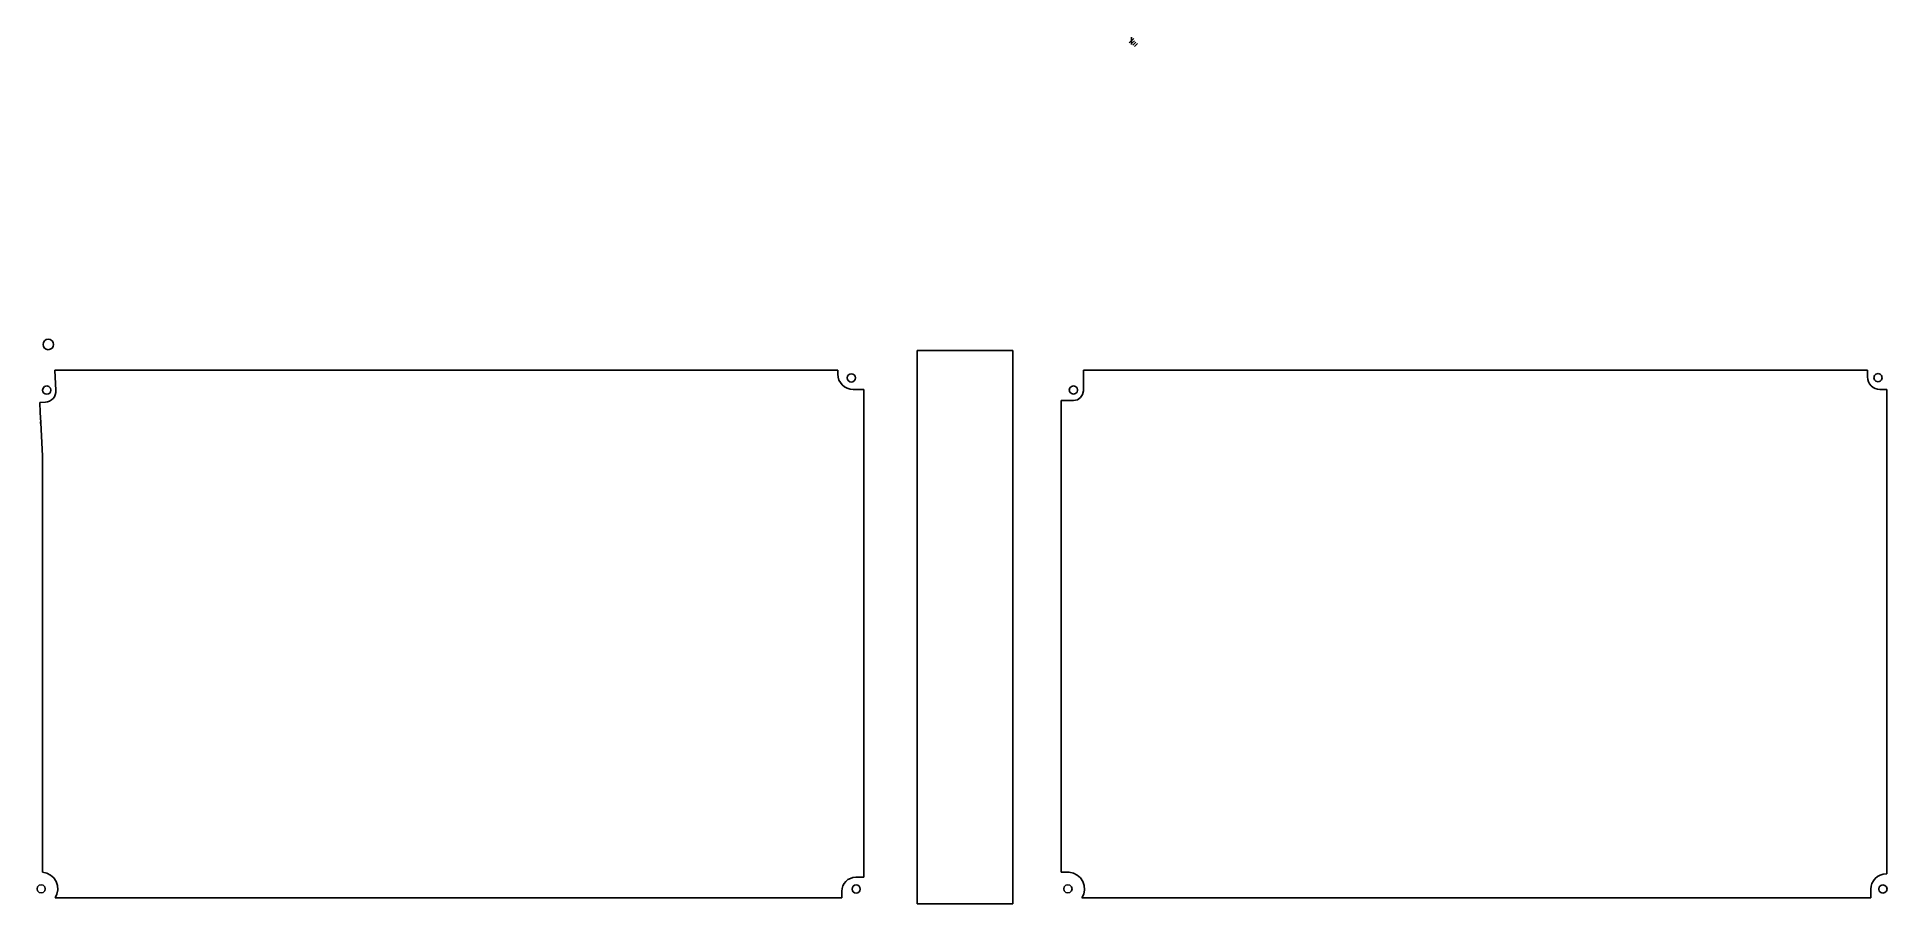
# Model space of a CAD drawing. Extents: x -395 to 273, y -14 to 298.
import ezdxf

# ---------------------------------------------------------------- set-up
doc = ezdxf.new("R2010")
doc.units = 0

msp = doc.modelspace()

# ---------------------------------------------------------------- linework, layer by layer
for p, q in [((-392.529688, 188.169566), (-392.679, 187.43)), ((-392.679, 187.43), (-392.529688, 186.690434)), ((-392.122503, 188.773503), (-392.529688, 188.169566)), ((-391.518566, 189.180688), (-392.122503, 188.773503)), ((-390.779, 189.33), (-391.518566, 189.180688)), ((-390.039434, 189.180688), (-390.779, 189.33)), ((-389.435497, 188.773503), (-390.039434, 189.180688)), ((-389.028312, 188.169566), (-389.435497, 188.773503)), ((-388.879, 187.43), (-389.028312, 188.169566)), ((-389.028312, 186.690434), (-388.879, 187.43)), ((-388.879, 187.43), (-388.879, 187.43)), ((-392.529688, 186.690434), (-392.122503, 186.086497)), ((-392.122503, 186.086497), (-391.518566, 185.679312)), ((-391.518566, 185.679312), (-390.779, 185.53)), ((-390.779, 185.53), (-390.039434, 185.679312)), ((-390.039434, 185.679312), (-389.435497, 186.086497)), ((-389.435497, 186.086497), (-389.028312, 186.690434)), ((-77.3127, -14.4275), (-77.3127, 185.196)), ((-77.3127, 185.196), (-42.8347, 185.196)), ((-42.8347, 185.196), (-42.8347, -14.4275)), ((-42.8347, 185.196), (-42.8347, 185.196)), ((-388.415, 178.193), (-388.364, 178.196)), ((-388.038, 170.812), (-388.415, 178.193)), ((-388.364, 178.196), (-105.956, 178.196)), ((-105.956, 178.196), (-105.956, 176.696)), ((-105.956, 176.696), (-105.849344, 175.617992)), ((-105.849344, 175.617992), (-105.53734, 174.59124)), ((-105.53734, 174.59124), (-105.031938, 173.644595)), ((-105.031938, 173.644595), (-104.34509, 172.80691)), ((-102.451186, 175.928288), (-102.574, 175.35)), ((-102.574, 175.35), (-102.451186, 174.771712)), ((-102.128619, 176.399446), (-102.451186, 175.928288)), ((-102.451186, 174.771712), (-102.128619, 174.300554)), ((-101.653768, 176.716551), (-102.128619, 176.399446)), ((-102.128619, 174.300554), (-101.653768, 173.983449)), ((-101.0741, 176.83268), (-101.653768, 176.716551)), ((-101.653768, 173.983449), (-101.0741, 173.86732)), ((-100.494432, 176.716551), (-101.0741, 176.83268)), ((-101.0741, 173.86732), (-100.494432, 173.983449)), ((-100.019581, 176.399446), (-100.494432, 176.716551)), ((-100.494432, 173.983449), (-100.019581, 174.300554)), ((-99.697014, 175.928288), (-100.019581, 176.399446)), ((-100.019581, 174.300554), (-99.697014, 174.771712)), ((-99.5742, 175.35), (-99.697014, 175.928288)), ((-99.697014, 174.771712), (-99.5742, 175.35)), ((-99.5742, 175.35), (-99.5742, 175.35)), ((-17.3731, 170.696), (-17.3731, 178.196)), ((-17.3731, 178.196), (265.487, 178.196)), ((265.487, 178.196), (265.487, 175.681)), ((265.487, 175.681), (265.574264, 174.798993)), ((265.574264, 174.798993), (265.829539, 173.958923)), ((265.829539, 173.958923), (266.24305, 173.184395)), ((267.994962, 176.165), (267.794, 175.415)), ((267.794, 175.415), (267.994962, 174.665)), ((268.544, 176.714038), (267.994962, 176.165)), ((267.994962, 174.665), (268.544, 174.115962)), ((269.294, 176.915), (268.544, 176.714038)), ((268.544, 174.115962), (269.294, 173.915)), ((270.044, 176.714038), (269.294, 176.915)), ((269.294, 173.915), (270.044, 174.115962)), ((270.593038, 176.165), (270.044, 176.714038)), ((270.044, 174.115962), (270.593038, 174.665)), ((270.794, 175.415), (270.593038, 176.165)), ((270.593038, 174.665), (270.794, 175.415)), ((270.794, 175.415), (270.794, 175.415)), ((-392.637038, 171.706), (-392.838, 170.956)), ((-392.838, 170.956), (-392.720122, 170.372132)), ((-392.720122, 170.372132), (-392.39866, 169.89534)), ((-392.088, 172.255038), (-392.637038, 171.706)), ((-392.39866, 169.89534), (-391.921868, 169.573878)), ((-391.338, 172.456), (-392.088, 172.255038)), ((-391.921868, 169.573878), (-391.338, 169.456)), ((-390.588, 172.255038), (-391.338, 172.456)), ((-391.338, 169.456), (-390.754132, 169.573878)), ((-391.049913, 166.730422), (-390.315672, 166.995113)), ((-390.754132, 169.573878), (-390.27734, 169.89534)), ((-390.038962, 171.706), (-390.588, 172.255038)), ((-390.315672, 166.995113), (-389.646793, 167.397322)), ((-390.27734, 169.89534), (-389.955878, 170.372132)), ((-389.838, 170.956), (-390.038962, 171.706)), ((-389.955878, 170.372132), (-389.838, 170.956)), ((-389.838, 170.956), (-389.838, 170.956)), ((-389.646793, 167.397322), (-389.063792, 167.927298)), ((-389.063792, 167.927298), (-388.595959, 168.561251)), ((-388.595959, 168.561251), (-388.263975, 169.267621)), ((-388.263975, 169.267621), (-388.075451, 170.025005)), ((-388.075451, 170.025005), (-388.038, 170.812)), ((-104.34509, 172.80691), (-103.507405, 172.120062)), ((-103.507405, 172.120062), (-102.56076, 171.61466)), ((-102.56076, 171.61466), (-101.534008, 171.302656)), ((-101.534008, 171.302656), (-100.456, 171.196)), ((-100.456, 171.196), (-96.5127, 171.196)), ((-96.5127, 171.196), (-96.5127, -4.80407)), ((-25.435, -2.97711), (-25.435, 167.196)), ((-25.435, 167.196), (-20.8731, 167.196)), ((-22.252138, 171.722), (-22.4531, 170.972)), ((-22.4531, 170.972), (-22.252138, 170.222)), ((-21.7031, 172.271038), (-22.252138, 171.722)), ((-22.252138, 170.222), (-21.7031, 169.672962)), ((-20.9531, 172.472), (-21.7031, 172.271038)), ((-21.7031, 169.672962), (-20.9531, 169.472)), ((-20.2031, 172.271038), (-20.9531, 172.472)), ((-20.9531, 169.472), (-20.2031, 169.672962)), ((-20.8731, 167.196), (-19.533708, 167.462422)), ((-19.654062, 171.722), (-20.2031, 172.271038)), ((-20.2031, 169.672962), (-19.654062, 170.222)), ((-19.4531, 170.972), (-19.654062, 171.722)), ((-19.654062, 170.222), (-19.4531, 170.972)), ((-19.533708, 167.462422), (-18.398226, 168.221126)), ((-19.4531, 170.972), (-19.4531, 170.972)), ((-18.398226, 168.221126), (-17.639522, 169.356608)), ((-17.639522, 169.356608), (-17.3731, 170.696)), ((266.24305, 173.184395), (266.805017, 172.499017)), ((266.805017, 172.499017), (267.490395, 171.93705)), ((267.490395, 171.93705), (268.264923, 171.523539)), ((268.264923, 171.523539), (269.104993, 171.268264)), ((269.104993, 171.268264), (269.987, 171.181)), ((269.987, 171.181), (272.456, 171.181)), ((272.456, 171.181), (272.456, -3.58544)), ((-393.842, 166.51), (-391.829, 166.613)), ((-393.659, 162.919), (-393.842, 166.51)), ((-393.842, 162.88), (-393.659, 162.919)), ((-393.657, 162.88), (-393.842, 162.88)), ((-393.47, 159.21), (-393.657, 162.88)), ((-391.829, 166.613), (-391.049913, 166.730422)), ((-393.467, 159.148), (-393.842, 159.21)), ((-393.842, 159.21), (-393.47, 159.21)), ((-393.47, 159.21), (-393.47, 159.21)), ((-392.857, 147.196), (-393.467, 159.148)), ((-392.857, -2.97526), (-392.857, 147.196)), ((-391.334634, -3.303169), (-392.857, -2.97526)), ((-389.968645, -3.997924), (-391.334634, -3.303169)), ((-388.823048, -5.015871), (-389.968645, -3.997924)), ((-387.961857, -6.313359), (-388.823048, -5.015871)), ((-387.463346, -7.788693), (-387.961857, -6.313359)), ((-103.048431, -6.268427), (-103.672882, -7.029972)), ((-102.286848, -5.644021), (-103.048431, -6.268427)), ((-101.426211, -5.184584), (-102.286848, -5.644021)), ((-100.492751, -4.900978), (-101.426211, -5.184584)), ((-99.5127, -4.80407), (-100.492751, -4.900978)), ((-96.5127, -4.80407), (-99.5127, -4.80407)), ((-22.435, -2.97711), (-25.435, -2.97711)), ((-20.916648, -3.309846), (-22.435, -2.97711)), ((-19.555282, -4.007573), (-20.916648, -3.309846)), ((-18.414437, -5.026697), (-19.555282, -4.007573)), ((-17.557651, -6.323624), (-18.414437, -5.026697)), ((-17.062535, -7.797044), (-17.557651, -6.323624)), ((267.611065, -6.03403), (267.105663, -6.980673)), ((268.297913, -5.196346), (267.611065, -6.03403)), ((269.135598, -4.509499), (268.297913, -5.196346)), ((270.082242, -4.004099), (269.135598, -4.509499)), ((271.108993, -3.692096), (270.082242, -4.004099)), ((272.187, -3.58544), (271.108993, -3.692096)), ((272.456, -3.58544), (272.187, -3.58544)), ((272.187, -3.58544), (272.187, -3.58544)), ((-394.648038, -8.20497), (-394.849, -8.95497)), ((-394.849, -8.95497), (-394.648038, -9.70497)), ((-394.099, -7.655932), (-394.648038, -8.20497)), ((-394.648038, -9.70497), (-394.099, -10.254008)), ((-393.349, -7.45497), (-394.099, -7.655932)), ((-394.099, -10.254008), (-393.349, -10.45497)), ((-392.599, -7.655932), (-393.349, -7.45497)), ((-393.349, -10.45497), (-392.599, -10.254008)), ((-392.049962, -8.20497), (-392.599, -7.655932)), ((-392.599, -10.254008), (-392.049962, -9.70497)), ((-391.849, -8.95497), (-392.049962, -8.20497)), ((-392.049962, -9.70497), (-391.849, -8.95497)), ((-391.849, -8.95497), (-391.849, -8.95497)), ((-388.32, -12.2275), (-387.647101, -10.823103)), ((-104.513, -12.2275), (-388.32, -12.2275)), ((-387.647101, -10.823103), (-387.359988, -9.317721)), ((-387.359988, -9.317721), (-387.463346, -7.788693)), ((-104.416033, -8.824025), (-104.513, -9.80407)), ((-104.513, -9.80407), (-104.513, -12.2275)), ((-104.132372, -7.890582), (-104.416033, -8.824025)), ((-103.672882, -7.029972), (-104.132372, -7.890582)), ((-100.710621, -8.465884), (-100.832, -9.04581)), ((-100.832, -9.04581), (-100.710621, -9.625736)), ((-100.388371, -7.993076), (-100.710621, -8.465884)), ((-100.710621, -9.625736), (-100.388371, -10.098544)), ((-99.912948, -7.674697), (-100.388371, -7.993076)), ((-100.388371, -10.098544), (-99.912948, -10.416923)), ((-99.33205, -7.558057), (-99.912948, -7.674697)), ((-99.912948, -10.416923), (-99.33205, -10.533563)), ((-98.751152, -7.674697), (-99.33205, -7.558057)), ((-99.33205, -10.533563), (-98.751152, -10.416923)), ((-98.275729, -7.993076), (-98.751152, -7.674697)), ((-98.751152, -10.416923), (-98.275729, -10.098544)), ((-97.953479, -8.465884), (-98.275729, -7.993076)), ((-98.275729, -10.098544), (-97.953479, -9.625736)), ((-97.8321, -9.04581), (-97.953479, -8.465884)), ((-97.953479, -9.625736), (-97.8321, -9.04581)), ((-97.8321, -9.04581), (-97.8321, -9.04581)), ((-24.248838, -8.20497), (-24.4498, -8.95497)), ((-24.4498, -8.95497), (-24.248838, -9.70497)), ((-23.6998, -7.655932), (-24.248838, -8.20497)), ((-24.248838, -9.70497), (-23.6998, -10.254008)), ((-22.9498, -7.45497), (-23.6998, -7.655932)), ((-23.6998, -10.254008), (-22.9498, -10.45497)), ((-22.1998, -7.655932), (-22.9498, -7.45497)), ((-22.9498, -10.45497), (-22.1998, -10.254008)), ((-21.650762, -8.20497), (-22.1998, -7.655932)), ((-22.1998, -10.254008), (-21.650762, -9.70497)), ((-21.4498, -8.95497), (-21.650762, -8.20497)), ((-21.650762, -9.70497), (-21.4498, -8.95497)), ((-21.4498, -8.95497), (-21.4498, -8.95497)), ((-17.9209, -12.2275), (-17.248892, -10.82589)), ((266.687, -12.2275), (-17.9209, -12.2275)), ((-17.248892, -10.82589), (-16.961193, -9.323436)), ((-16.961193, -9.323436), (-17.062535, -7.797044)), ((266.793657, -8.007423), (266.687, -9.08543)), ((266.687, -9.08543), (266.687, -12.2275)), ((267.105663, -6.980673), (266.793657, -8.007423)), ((269.740962, -8.27439), (269.54, -9.02439)), ((269.54, -9.02439), (269.740962, -9.77439)), ((270.29, -7.725352), (269.740962, -8.27439)), ((269.740962, -9.77439), (270.29, -10.323428)), ((271.04, -7.52439), (270.29, -7.725352)), ((270.29, -10.323428), (271.04, -10.52439)), ((271.79, -7.725352), (271.04, -7.52439)), ((271.04, -10.52439), (271.79, -10.323428)), ((272.339038, -8.27439), (271.79, -7.725352)), ((271.79, -10.323428), (272.339038, -9.77439)), ((272.54, -9.02439), (272.339038, -8.27439)), ((272.339038, -9.77439), (272.54, -9.02439)), ((272.54, -9.02439), (272.54, -9.02439)), ((-42.8347, -14.4275), (-77.3127, -14.4275))]:
    msp.add_line(p, q)
at = {"layer": 'Layer 1'}
for p, q in [((0.793749, 297.794), (-0.793749, 296.206)), ((0, 298.323), (0, 295.677)), ((1.05833, 297), (0, 295.94167)), ((1.5875, 296.471), (0.52917, 295.41267)), ((2.11666, 295.942), (1.05833, 294.88367))]:
    msp.add_line(p, q, dxfattribs=at)

doc.saveas('drawing.dxf')
